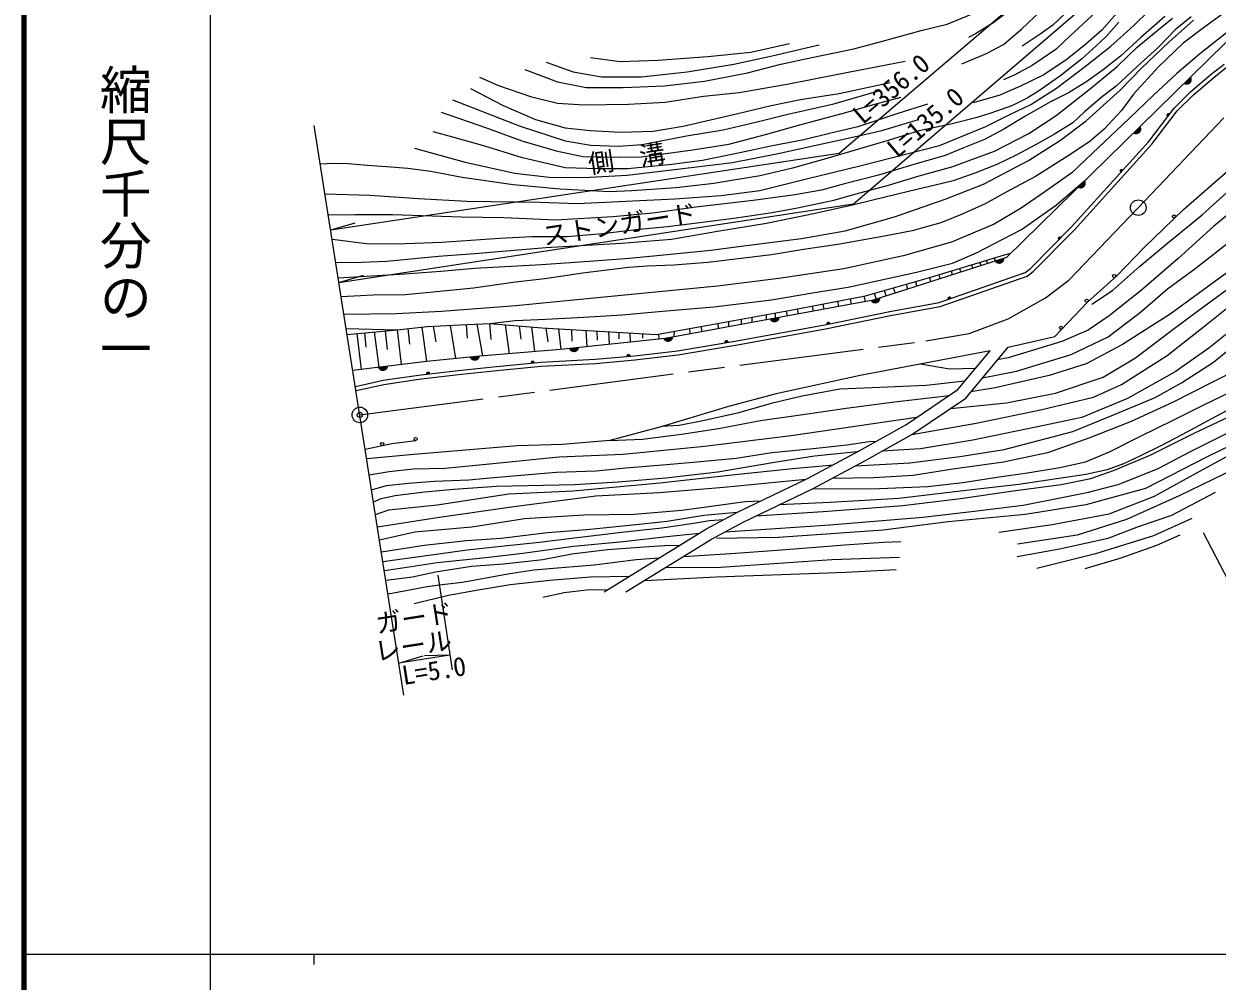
# Model space of a CAD drawing. Units: millimetres at full size, sheet at 1:1000; details may follow other scales. Extents: x 40000 to 680000, y 20000 to 380000.
# Drawn here: x 40000 to 155220, y 202409 to 294861 of the extents above; entities that cross this region are included whole.
import ezdxf
from ezdxf.enums import TextEntityAlignment as Align

# ---------------------------------------------------------------- set-up
doc = ezdxf.new("R2010")
doc.units = ezdxf.units.MM
doc.header["$LTSCALE"] = 1000
doc.header["$PDMODE"] = 32
doc.header["$PDSIZE"] = 500
doc.linetypes.add('CHAIN', pattern=[18.5, 12, -1.5, 3.5, -1.5])
for name, color, linetype, lineweight in [('M-BGD', 7, 'Continuous', 25), ('M-BMK', 2, 'CHAIN', 13), ('M-BMK-OTRS', 5, 'Continuous', 25), ('M-BMK-SRVR', 3, 'Continuous', 25), ('M-STR-HTXT', 7, 'Continuous', 13), ('M-TTL', 2, 'Continuous', 140), ('M-TTL-BAND', 7, 'Continuous', 25)]:
    doc.layers.add(name, color=color, linetype=linetype, lineweight=lineweight)
doc.layers.add('M-OTRS', color=6, linetype='Continuous')
doc.styles.add('@ＭＳ ゴシック', font='')
doc.styles.add('ＭＳ ゴシック', font='')
doc.styles.get('@ＭＳ ゴシック').set_extended_font_data('@MS Gothic')
doc.styles.get('ＭＳ ゴシック').set_extended_font_data('MS Gothic')

msp = doc.modelspace()

# ---------------------------------------------------------------- hatches: boundary and pattern name
at = {"layer": 'M-BGD'}
for points in [[(152700, 289749), (151988, 289060, 0.82183)], [(150430, 285872), (150671, 286193, 0.4608), (150363, 286174, 0.4608)], [(147823, 284968), (147106, 284284, 0.82183)], [(145896, 280488), (146165, 280786, 0.4608), (145856, 280794, 0.4608)], [(142454, 279739), (141755, 279038, 0.82183)], [(139917, 273965), (140196, 274253, 0.4608), (139887, 274272, 0.4608)], [(134684, 272239), (133740, 271938, 0.82183)], [(129202, 268240), (129581, 268372, 0.4608), (129314, 268528, 0.4608)], [(122703, 268397), (121750, 268125, 0.82183)], [(112982, 266517), (112006, 266345, 0.82183)], [(117495, 265825), (117890, 265901, 0.4608), (117648, 266094, 0.4608)], [(102705, 264630), (101728, 264469, 0.82183)], [(107653, 264067), (108050, 264129, 0.4608), (107815, 264330, 0.4608)], [(84041, 262776), (83056, 262670, 0.82183)], [(93610, 263606), (92625, 263501, 0.82183)], [(98177, 262737), (98577, 262770, 0.4608), (98357, 262988, 0.4608)], [(75168, 261798), (74184, 261675, 0.82183)], [(88926, 262097), (89326, 262133, 0.4608), (89105, 262349, 0.4608)], [(78835, 261033), (79235, 261077, 0.4608), (79009, 261289, 0.4608)]]:
    msp.add_hatch(color=256, dxfattribs=at).paths.add_polyline_path(points)

# ---------------------------------------------------------------- linework, layer by layer
for p, q in [((133042, 271713), (132951, 272014)), ((133804, 271957), (133716, 272246)), ((129683, 270636), (129576, 270987)), ((130359, 271225), (130467, 270887)), ((131628, 271260), (131530, 271582)), ((132301, 271816), (132400, 271507)), ((125342, 269245), (125210, 269715)), ((126083, 269960), (126222, 269527)), ((127577, 269961), (127468, 270349)), ((128341, 270612), (128438, 270237)), ((121258, 268036), (121151, 268585)), ((122120, 268846), (122305, 268271)), ((123267, 268580), (123114, 269126)), ((123954, 269362), (124117, 268852)), ((114679, 267325), (114767, 266846)), ((116246, 267117), (116150, 267611)), ((117144, 267805), (117237, 267299)), ((118681, 267564), (118580, 268084)), ((119779, 268318), (119877, 267783)), ((109267, 266328), (109261, 265836)), ((110313, 266029), (110315, 266519)), ((111715, 266286), (111705, 266773)), ((112537, 266924), (112559, 266441)), ((113726, 266655), (113641, 267126)), ((71129, 265426), (76035, 265313)), ((73039, 263629), (72908, 265021)), ((73826, 265107), (74280, 261692)), ((75096, 263422), (74929, 265210)), ((76035, 265313), (76435, 261948)), ((77265, 263916), (77098, 265430)), ((78422, 265575), (78887, 262240)), ((79816, 264139), (79563, 265662)), ((81170, 265736), (81663, 262529)), ((82851, 264512), (82728, 265810)), ((83739, 265861), (84295, 262796)), ((85132, 264393), (84979, 265923)), ((86482, 265799), (86874, 263008)), ((88020, 264402), (87856, 265685)), ((89025, 265588), (89302, 263208)), ((90610, 264138), (90444, 265481)), ((91639, 265413), (91851, 263418)), ((92939, 264228), (92904, 265341)), ((94258, 265264), (94348, 263684)), ((95404, 264320), (95368, 265201)), ((96463, 265139), (96515, 263914)), ((97497, 264433), (97473, 265081)), ((98502, 265023), (98536, 264129)), ((102796, 264650), (102809, 265173)), ((104346, 264934), (104320, 265435)), ((105448, 265137), (105424, 265627)), ((107066, 265433), (107051, 265924)), ((108069, 265617), (108056, 266107)), ((72154, 264950), (72565, 261489)), ((99768, 264490), (99768, 264951)), ((101285, 264909), (101297, 264423))]:
    msp.add_line(p, q, dxfattribs=at)
for points in [[(88369, 290458), (91527, 289250), (94295, 288704), (97882, 288704), (101858, 288860), (105718, 289328), (109889, 290146), (113086, 290964), (116088, 291627), (120142, 292445), (122910, 293185), (126629, 294204), (129163, 294828), (131667, 295846), (133756, 297030), (136153, 298866), (138025, 300914), (139618, 303063), (141414, 306021), (143564, 308043), (146473, 310572)], [(148401, 309631), (146727, 307945), (143872, 304945), (141441, 302036), (138335, 298965), (135720, 296569), (133663, 294993), (131875, 293908), (131210, 293556)], [(130556, 290989), (132947, 291984), (134601, 292882), (136334, 294358), (138172, 296094), (140870, 298664), (143240, 301335), (145736, 304107), (147682, 306484), (149144, 308198)], [(150556, 307064), (148674, 305085), (146790, 302722), (144327, 299711), (141757, 297015), (139364, 294725), (138117, 293860), (136386, 292716)], [(152658, 305344), (150619, 303306), (148495, 301099), (146692, 299275), (144219, 296832), (143115, 295637), (141003, 293672), (139687, 292426), (138354, 291526), (137367, 290851), (135610, 289902), (134583, 289444)], [(154084, 304502), (152031, 302684), (150093, 300875), (147870, 298634), (146017, 296428), (144075, 294259), (142547, 292902), (140736, 291446), (138497, 289941), (136233, 288838), (134224, 287989), (131659, 287228)], [(197984, 293037), (191934, 296023), (187841, 297239), (172172, 298901), (156001, 292987), (134883, 272303), (121994, 268171), (101919, 264489), (91808, 263414), (84013, 262773), (78887, 262240), (71764, 261394)], [(69077, 278454), (73398, 278302), (78110, 277991), (82759, 277727), (89801, 277648), (93412, 277522), (102862, 277978), (107345, 278282), (111080, 278780), (115702, 279914), (120710, 281158), (128418, 283107), (132901, 284932), (135198, 286093), (137245, 287061), (139708, 288638), (142513, 290779), (144948, 292715), (147162, 294706), (148684, 296172)], [(162170, 297206), (159640, 296037), (156138, 294005), (153522, 291935), (151319, 290054), (149060, 287965), (146708, 285681), (143810, 282942), (141175, 280467), (138592, 278624), (136300, 277070), (133692, 275516), (129566, 273769), (124902, 272453), (119184, 271215), (112913, 270267), (106985, 269529), (100987, 268946), (93398, 268209), (87496, 267630), (80317, 267074), (75970, 266863), (70916, 266782)], [(145723, 295029), (144494, 293655), (143555, 292731), (142111, 291444), (140115, 289858), (138053, 288418), (136864, 287692), (135471, 286975), (133370, 286222), (131916, 285772), (129629, 285218), (126460, 284518), (123556, 283620), (117537, 281847), (114215, 280938), (111084, 280177), (106609, 279433), (102970, 279031), (98696, 278735), (96559, 278629), (91790, 278883), (87241, 279327), (82306, 280033), (79310, 280615), (77083, 280889), (75012, 281043), (73147, 281175), (71303, 281351), (69874, 281378), (68629, 281301)], [(150178, 295568), (147869, 293529), (145888, 291756), (144218, 290436), (142651, 289310), (140936, 288217), (139071, 287298), (136650, 285914), (134630, 284697), (132748, 283683), (130676, 282855), (128967, 282143), (125919, 281273), (122526, 280251), (119233, 279408), (117006, 278812), (114442, 278347), (110422, 277801), (104888, 277170), (100717, 276567), (96856, 276238), (91356, 275908), (86343, 276127), (82226, 276200), (75631, 276401), (72026, 276420), (69402, 276395)], [(69768, 274069), (73343, 273622), (76838, 273640), (80351, 273786), (85974, 274170), (89050, 274325), (92463, 274325), (95868, 274621), (99092, 275003), (102133, 275286), (105024, 275634), (108779, 276128), (112266, 276643), (114543, 277074), (118194, 277822), (120360, 278451), (123473, 279275), (126461, 280182), (129619, 281052), (133715, 282561), (137048, 284287), (139681, 285995), (142988, 288616), (145552, 290734), (147506, 292605), (149182, 294006), (150925, 295407)], [(152697, 295550), (151180, 294271), (149499, 292532), (147493, 290747), (145483, 288844), (144138, 287858), (142401, 286375), (141291, 285295), (139513, 284195), (137679, 283185), (135816, 282171), (133941, 281275), (131838, 280443), (129746, 279716), (127871, 279235), (126363, 278885), (121982, 277824), (120003, 277336), (116393, 276555), (111692, 275564), (106968, 274815), (102528, 274041), (97701, 273652), (90397, 273231), (83927, 272683), (80024, 272382), (75033, 271915), (72592, 271810), (70127, 271791)], [(70356, 270338), (76785, 270705), (80248, 270963), (83505, 271264), (89988, 271609), (94590, 271938), (98476, 272228), (102756, 272663), (106335, 273004), (110011, 273491), (115088, 274127), (119300, 274882), (124072, 276220), (128966, 277923), (132654, 279368), (137012, 281655), (140104, 283626), (142564, 285500), (145885, 288502), (147933, 290583), (150542, 293078), (152929, 295215)], [(155631, 295735), (154031, 294577), (151942, 292999), (149566, 290703), (147154, 288066), (145974, 286504), (144315, 284703), (142976, 283524), (141190, 282328), (137674, 280121), (134836, 278591), (132826, 277476), (130587, 276482), (128546, 275637), (125771, 274856), (123092, 274362), (118587, 273547), (115286, 273085), (112176, 272543), (106027, 271807), (102758, 271552), (100191, 271472), (98373, 271329), (93980, 270769), (90312, 270227), (87458, 269908), (83432, 269348), (79509, 268950), (76830, 268695), (73729, 268647), (70644, 268509)], [(90435, 291159), (93047, 290224), (95776, 289756), (99636, 289756), (104041, 290224), (108564, 290964), (112267, 291783), (115971, 292640), (116790, 292835)], [(94724, 291627), (97570, 291237), (101234, 291354), (106030, 291705), (110201, 292133), (113944, 292951)], [(72010, 259836), (74683, 260438), (78096, 260941), (81632, 261364), (85319, 261747), (89935, 262192), (95156, 262466), (98947, 262803), (103104, 263294), (108840, 264263), (117496, 265825), (123615, 267075), (128386, 267957), (136685, 270840), (137196, 271234), (141165, 275247), (148617, 283505), (151071, 286722), (152692, 288328), (154642, 289987), (155886, 290976)], [(72072, 259440), (74757, 260045), (78149, 260544), (81677, 260967), (85359, 261349), (89965, 261793), (95184, 262067), (98988, 262405), (103161, 262897), (108908, 263869), (117572, 265432), (123692, 266682), (128489, 267569), (136877, 270483), (137462, 270933), (141456, 274972), (148925, 283250), (151373, 286458), (152963, 288034), (154896, 289678), (156103, 290637)], [(125102, 291233), (118604, 289983), (113876, 289047), (109081, 288214), (105612, 287835), (101938, 287281), (98381, 287077), (94115, 287019), (91520, 287165), (89042, 287777), (85864, 288884), (84027, 289671)], [(83124, 288622), (86272, 286990), (89392, 285620), (92278, 284804), (94698, 284571), (97614, 284396), (100762, 284513), (103649, 284979), (108938, 286205), (112174, 286963), (115002, 287546), (118734, 288128), (123661, 289207)], [(81379, 287518), (84706, 286244), (87915, 284994), (92281, 283579), (94758, 283131), (97424, 283037), (99713, 283202), (103973, 284050), (107512, 284616), (110792, 285394), (113765, 286149), (118210, 287144), (122740, 288441)], [(127244, 287118), (124379, 286196), (120537, 284930), (117923, 284294), (115311, 283660), (112127, 283042), (109139, 282414), (105531, 281669), (102566, 281287), (98312, 280849), (95407, 280849), (92262, 280958), (88157, 281919), (84510, 283054), (81408, 283927), (79530, 284429)], [(80291, 286346), (84568, 284850), (88096, 283568), (91411, 282606), (93977, 282045), (97532, 281991), (99617, 282018), (104601, 282686), (108076, 283247), (111605, 284182), (114919, 285117), (119366, 286297), (122173, 287099), (124682, 287779)], [(77718, 282857), (82610, 281504), (87414, 280434), (90734, 280063), (94053, 280020), (98246, 280260), (102832, 280784), (108414, 281486), (112847, 282337), (116341, 283101), (120181, 283950), (122842, 284554), (126378, 285609)], [(205835, 244227), (203239, 251919), (200643, 258747), (198320, 264300), (195223, 269899), (191518, 275795), (188512, 279026), (184368, 281211), (180816, 281985), (176899, 281985), (173301, 281029), (169521, 279891), (164831, 277069), (160413, 274111), (156160, 270817), (150695, 266812), (146095, 263898), (142588, 262032), (138991, 260894), (133803, 259710), (131433, 259312)], [(98117, 239996), (106387, 245095), (109458, 246750), (116163, 249959), (121200, 252662), (125730, 255196), (130942, 258720), (135032, 263652), (139562, 264666), (142688, 267984), (145526, 270538), (148129, 273234), (151961, 276922), (156267, 280658)], [(129466, 257722), (134896, 258258), (139619, 259210), (144217, 260742), (147337, 262612), (150672, 265138), (153448, 267208), (160307, 272233), (164724, 275510), (168413, 277740), (172011, 279197), (176428, 280153), (179298, 280380), (182895, 279743), (185856, 278150), (188429, 276157), (191890, 271924), (195214, 266962), (198275, 261068), (200871, 255743), (202510, 251373), (203740, 247640), (204423, 244318)], [(84979, 265923), (87445, 266212), (90404, 266348), (94082, 266527), (97775, 266770), (101678, 267101), (106636, 267526), (112200, 268215), (116139, 268879), (119585, 269445), (126178, 270882), (129678, 271745), (131981, 272741), (136324, 274995), (139698, 277390), (142460, 279724)], [(143127, 267797), (145124, 269119), (147738, 271429), (150417, 273682), (153791, 276416), (157196, 279515)], [(158344, 278169), (154862, 275292), (151448, 272214), (147924, 269126), (144811, 266650), (142769, 265278), (140225, 264174), (135032, 262594), (133996, 262403)], [(200858, 244979), (198167, 253679), (196016, 258786), (193608, 263358), (191229, 267062), (189176, 269539), (186722, 271617), (184468, 272893), (182215, 273719), (180300, 274298), (176995, 274749), (173865, 274599), (170209, 273573), (166093, 271991), (161761, 269313), (157955, 266360), (154424, 263532), (151183, 261270), (146576, 258692), (142168, 256840), (137701, 255910), (131641, 254659), (126582, 253833), (122856, 253589)], [(132557, 260668), (135863, 261313), (141122, 262943), (144703, 264633), (147820, 267019), (150443, 269279), (153075, 271192), (158079, 275137)], [(71218, 264862), (76035, 265313), (78957, 265634), (82105, 265779), (84979, 265923), (90030, 265504), (101089, 264875), (105370, 265617), (113866, 267167), (121271, 268608), (127586, 270382), (134689, 272542), (135291, 272703)], [(120311, 252185), (125559, 252466), (130375, 253079), (134650, 253767), (141298, 255494), (145205, 257090), (149234, 258785), (151765, 260184), (154869, 262182), (157449, 264294), (159366, 265792), (162829, 268115), (166578, 270384), (170327, 271794), (174454, 272962), (178031, 272997), (181367, 272584), (185013, 270522), (188938, 267399), (192941, 262911), (194970, 259645), (196484, 255692), (198313, 249722), (199173, 245597)], [(125730, 255196), (131941, 256311), (138151, 257587), (143270, 258820), (145974, 260047), (150406, 262825), (153862, 265553), (158379, 269169)], [(168926, 266478), (165363, 265299), (160130, 262942), (154724, 260240), (150965, 258325), (146921, 256447), (142818, 254851), (138837, 253426), (134586, 252542), (129687, 251852), (125878, 251238), (122070, 251017), (118036, 250965)], [(116163, 249959), (122610, 249982), (127254, 250178), (130669, 250571), (134183, 251111), (136922, 251485), (140018, 252000), (142500, 252565), (144834, 253523), (147832, 255046), (150985, 256600), (153884, 258049), (156857, 259473), (159241, 260603), (161526, 261806), (164233, 263016), (168091, 264464)], [(133308, 263297), (120742, 260914), (112650, 259121), (108032, 257900), (101643, 255984), (96567, 254611), (91987, 254229), (87620, 254115), (77658, 253276), (73107, 252867)], [(96040, 240007), (105837, 246048), (108959, 247731), (115666, 250941), (120671, 253627), (125152, 256133), (130196, 259543), (133308, 263297)], [(166180, 262601), (160425, 259740), (155586, 257204), (151806, 255174), (149770, 254114), (147808, 253152), (146169, 252381), (144610, 251789), (142528, 251355), (136085, 250382), (130988, 249796), (124494, 249036), (117857, 248645), (112937, 248415)], [(126569, 262019), (129364, 261533), (131904, 261604)], [(110673, 247332), (117172, 247754), (124874, 248344), (130451, 249022), (135511, 249769), (140174, 250359), (143036, 250949), (145220, 251715), (148769, 253192), (152989, 255316), (157091, 257263), (163583, 260419)], [(130865, 260351), (127128, 259945), (121895, 259693), (118778, 259567), (115158, 258890), (112167, 258198), (108913, 257257), (105575, 256516), (103278, 256057), (101559, 255961)], [(96567, 254611), (99735, 254750), (103498, 255219), (107059, 255779), (111129, 256567), (115428, 257151), (119387, 257756), (124077, 258347), (128237, 258836), (129342, 258966)], [(107706, 245806), (112105, 246103), (117811, 246471), (126800, 247211), (131511, 247763), (136485, 248375), (139908, 249053), (142800, 249643), (145751, 250410), (149512, 251923), (152640, 253545), (156181, 255315), (158837, 256583), (162408, 258264)], [(126194, 256838), (114092, 255075), (105715, 254028), (97861, 253272), (91679, 253006), (85279, 252366), (80683, 251930), (77629, 251843), (75275, 251583), (73357, 251281)], [(161090, 256357), (154257, 253047), (148319, 249975), (142530, 248394), (136681, 247470), (129241, 246782), (122975, 245977), (112861, 245255), (106888, 245172)], [(134145, 245766), (139307, 246511), (144798, 247555), (149184, 249255), (153183, 251462), (159419, 254832)], [(72960, 253801), (75521, 254319), (77854, 254618)], [(73582, 249852), (75010, 250262), (77125, 250490), (79661, 250706), (82965, 250814), (84683, 250994), (87602, 251256), (91435, 251552), (95247, 251679), (98128, 251975), (102037, 252294), (104981, 252569), (108772, 252907), (112225, 253458), (116227, 253839), (119469, 254201), (121620, 254541), (122313, 254545)], [(120472, 253520), (116338, 253113), (112486, 252487), (106997, 251559), (101972, 250982), (97397, 250597), (93163, 250341), (85648, 250190), (81521, 249891), (78678, 249635), (75855, 249293), (74380, 248972), (73769, 248664)], [(73954, 247486), (75247, 247937), (79909, 248408), (86821, 249462), (93035, 249776), (101415, 250540), (108962, 251363), (114255, 251911), (118169, 252284)], [(156853, 251850), (151542, 249285), (146469, 246989), (141695, 245468), (135936, 244603)], [(115503, 250863), (107595, 250070), (101342, 249580), (95218, 249231), (87323, 248206), (79919, 247146), (74151, 246237)], [(135906, 243410), (139994, 244155), (144708, 245199), (147633, 246332), (150855, 247406), (155063, 249643)], [(74343, 245021), (77744, 245810), (83245, 246276), (88343, 247084), (94062, 247456), (98942, 247519), (103538, 247908), (107550, 248431), (109660, 248717), (111182, 248795)], [(108840, 247667), (105656, 247380), (102118, 246793), (98488, 246410), (94314, 246007), (90562, 245704), (86080, 245157), (82732, 244935), (78658, 244491), (74529, 243841)], [(74669, 242948), (78887, 243510), (82816, 244059), (86378, 244463), (89773, 244819), (93168, 245207), (97721, 245759), (101617, 246196), (104463, 246616), (106191, 246909), (107574, 246984)], [(152765, 247078), (149065, 245408), (143485, 243678), (137815, 242276)], [(105203, 245657), (102089, 245304), (97854, 244847), (93081, 244383), (88181, 243708), (84620, 243304), (79900, 242810), (76967, 242361), (74815, 242022)], [(142470, 242247), (145872, 243261), (149393, 244513), (151661, 245497)], [(74957, 241121), (77535, 241463), (79735, 241927), (83207, 242480), (86310, 242705), (90126, 243124), (92909, 243692), (96341, 244082), (99903, 244351), (102327, 244500), (103289, 244477)], [(103669, 243419), (108252, 243721), (112733, 244046), (116006, 244278), (119279, 244533), (123016, 244789), (124665, 244881)], [(101326, 243266), (99112, 243111), (95078, 242584), (91925, 242313), (89230, 242092), (86738, 241703), (82358, 240922), (80657, 240726), (78945, 240482), (75168, 239780)], [(102024, 242405), (106820, 242352), (118010, 243120), (124540, 243366)], [(99933, 241115), (106883, 241459), (119364, 241896), (124225, 242159)], [(77676, 238874), (81016, 239700), (83879, 240194), (86964, 240719), (90798, 241120), (94722, 241466), (98491, 241518)], [(96345, 240195), (94334, 240166), (92155, 239905), (90115, 239456)]]:
    msp.add_lwpolyline(points, dxfattribs=at)
for centre in [(151053, 276256), (145277, 270518), (142626, 268130), (140139, 265500), (77825, 254766), (74594, 254285)]:
    msp.add_circle(centre, 150, dxfattribs=at)
at = {"layer": 'M-BMK'}
msp.add_lwpolyline([(72442, 257093), (127107, 264246), (131274, 264959), (135056, 266374), (138648, 268399), (140912, 270118), (147602, 277109), (156333, 286282)], dxfattribs=at)
at = {"layer": 'M-BMK-OTRS'}
msp.add_line((76704, 230027), (68039, 285049), dxfattribs=at)
at = {"layer": 'M-BMK-SRVR'}
for centre in [(147602, 277109), (72442, 257093)]:
    msp.add_circle(centre, 750, dxfattribs=at)
at = {"layer": 'M-OTRS'}
msp.add_point((72442, 257093), dxfattribs=at)
at = {"layer": 'M-STR-HTXT'}
for p, q in [((69629, 274953), (71981, 275655)), ((70427, 269882), (72779, 270587)), ((153884, 245728), (156283, 241113)), ((79988, 241605), (81341, 232470)), ((81132, 233880), (76219, 233107)), ((76219, 233107), (78567, 233822)), ((81132, 233880), (78677, 233840))]:
    msp.add_line(p, q, dxfattribs=at)
for points in [[(69629, 274953), (118716, 282386), (140230, 300721), (152239, 306102), (154879, 306966), (157098, 307653), (158895, 308185), (162867, 309035), (166541, 309463), (172100, 309612), (177614, 309334), (182266, 308466), (184500, 307862), (187074, 306960), (200906, 301228), (207509, 295528), (227586, 262090), (242963, 256793), (259828, 264241), (252105, 295027), (251261, 296144), (211337, 302440)], [(70427, 269882), (120102, 277473), (142378, 296575), (156081, 302801), (161943, 304226), (166724, 305035), (176041, 305165), (180191, 304750), (184496, 303844), (188917, 302518), (194027, 300264), (200763, 297126)]]:
    msp.add_lwpolyline(points, dxfattribs=at)
at = {"layer": 'M-TTL'}
msp.add_line((40000, 380000), (40000, 20000), dxfattribs=at)
at = {"layer": 'M-TTL-BAND'}
for p, q in [((58000, 370000), (58000, 20000)), ((40000, 205000), (579000, 205000)), ((68000, 205000), (68000, 204000))]:
    msp.add_line(p, q, dxfattribs=at)

# ---------------------------------------------------------------- texts
at = {"layer": 'M-STR-HTXT', "style": 'ＭＳ ゴシック'}
for s, rotation, p in [('L=356.0', 40.439, (121367, 284645)), ('L=135.0', 40.614, (124680, 281398)), ('側\u3000溝', 8.61, (94716, 279863)), ('ストンガード', 8.688, (90318, 272922)), ('ガード', 8.95, (74205, 235458)), ('レール', 8.95, (74111, 232775)), ('L=5.0', 8.95, (76748, 230468))]:
    msp.add_text(s, height=1833, rotation=rotation, dxfattribs=at).set_placement(p, align=Align.BOTTOM_LEFT)
at = {"layer": 'M-TTL-BAND', "style": '@ＭＳ ゴシック'}
msp.add_text('縮尺千分の一', height=3666, rotation=270, dxfattribs=at).set_placement((49777, 261030), align=Align.MIDDLE_RIGHT)

doc.saveas('drawing.dxf')
